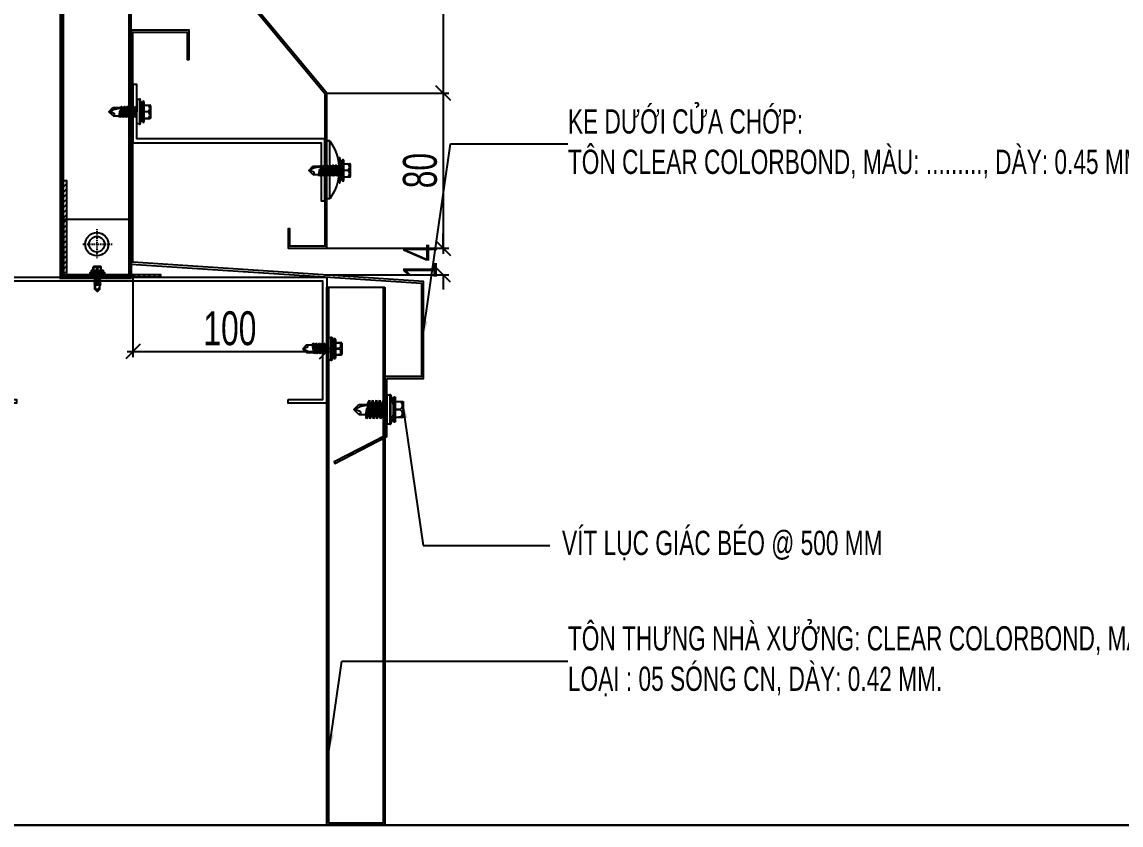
# Model space of a CAD drawing. Header units: inches. Extents: x 315041 to 662841, y -45540 to -35018.
# Drawn here: x 335053.8 to 335167.2, y -37581.3 to -37498.5 of the extents above; entities that cross this region are included whole.
import ezdxf

# ---------------------------------------------------------------- set-up
doc = ezdxf.new("R2010")
doc.units = ezdxf.units.IN
doc.header["$MEASUREMENT"] = 0
doc.linetypes.add('AZNB-BN-TL-A- X- POWDER SECTION 1 2 3$0$HIDDEN2', pattern=[0.1875, 0.125, -0.0625])
doc.linetypes.add('HIDDEN', pattern=[0.375, 0.25, -0.125])
for name, color, linetype in [('2', 2, 'Continuous'), ('3', 3, 'Continuous'), ('6', 6, 'Continuous'), ('7', 7, 'Continuous'), ('flashing', 6, 'Continuous'), ('STRUCTURE', 1, 'Continuous')]:
    doc.layers.add(name, color=color, linetype=linetype)
doc.styles.add('ST1H', font='vnshxh.shx', dxfattribs={"width": 0.7})
doc.dimstyles.new('3', dxfattribs={"dimtxt": 3.5, "dimasz": 1.8, "dimexe": 1, "dimexo": 0, "dimgap": 1, "dimtad": 1, "dimdec": 0, "dimlfac": 3, "dimzin": 0, "dimdsep": 46, "dimtxsty": 'ST1H', "dimblk": 'OBLIQUE', "dimcen": 1, "dimdle": 1, "dimclrd": 8, "dimclre": 8, "dimclrt": 3, "dimadec": 0, "dimazin": 0, "dimtfac": 1, "dimtdec": 0, "dimtix": 1, "dimtofl": 0, "dimtmove": 1, "dimatfit": 3, "dimfxl": 0.18, "dimtolj": 1, "dimtzin": 0, "dimlwd": -1, "dimlwe": -1, "dimarcsym": 1})
doc.dimstyles.new('5', dxfattribs={"dimtxt": 3.5, "dimasz": 1.5, "dimexe": 0.6, "dimexo": 0, "dimtad": 1, "dimdec": 0, "dimlfac": 5, "dimzin": 0, "dimdsep": 46, "dimtxsty": 'ST1H', "dimblk": 'OBLIQUE', "dimcen": 1, "dimdle": 0.6, "dimclrd": 8, "dimclre": 8, "dimclrt": 3, "dimadec": 0, "dimazin": 0, "dimtfac": 1, "dimtdec": 0, "dimtix": 1, "dimtofl": 0, "dimtmove": 0, "dimatfit": 3, "dimfxl": 1, "dimtolj": 1, "dimtzin": 0, "dimlwd": -1, "dimlwe": -1, "dimarcsym": 1})

# ---------------------------------------------------------------- blocks, each defined once
blk = doc.blocks.new('A$C75D82031')
at = {"layer": '7', "color": 147, "linetype": 'Continuous'}
blk.add_lwpolyline([(12.33, 57.61), (581.67, 57.61), (581.67, 409.19), (12.33, 409.19)], close=True, dxfattribs=at)
blk = doc.blocks.new('Short_Self_drilling')
at = {"layer": 'STRUCTURE', "color": 1, "linetype": 'Continuous'}
for p, q in [((-3.43, 3.75), (-3.43, 6.75)), ((3, 7.19), (-3, 7.18)), ((3.43, 3.76), (3.42, 6.76)), ((6.43, 1.74), (-6.43, 1.73)), ((5.14, 3.76), (-5.14, 3.75)), ((-2.57, 2.9), (-5.14, 2.9)), ((2.57, 2.9), (-2.57, 2.9)), ((-2.14, 2.8), (-2.14, 2.9)), ((6.25, 0), (0, 0)), ((2.15, 2.8), (2.15, 2.9)), ((2.16, -0.5), (2.15, 0.01)), ((5.14, 2.9), (2.57, 2.9)), ((2.99, -1.17), (-2.7, -0.23)), ((2.99, -2.7), (-2.7, -1.76)), ((2.99, -4.23), (-2.7, -3.28)), ((2.99, -5.75), (-2.7, -4.81)), ((-2.14, -1.38), (-2.14, -0.87)), ((-2.14, -2.91), (-2.14, -2.39)), ((-2.14, -4.43), (-2.14, -3.92)), ((-2.13, -5.96), (-2.14, -5.44)), ((2.16, -2.03), (2.16, -1.51)), ((2.16, -3.55), (2.16, -3.04)), ((2.16, -5.08), (2.16, -4.56)), ((2.99, -7.28), (-2.7, -6.33)), ((-1.91, -7.99), (-2.7, -7.86)), ((-2.14, -12.33), (-2.14, -8.48)), ((-2.13, -7.49), (-2.13, -6.97)), ((3, -8.8), (-1.14, -8.12)), ((2.15, -12.31), (2.15, -9.14)), ((2.16, -6.6), (2.16, -6.09)), ((2.16, -8.13), (2.16, -7.61))]:
    blk.add_line(p, q, dxfattribs=at)
for points in [[(-0.13, 3.76), (-0.33, 6.23, 0.338878), (-3.14, 6.23), (-3.33, 3.75)], [(3.3, 3.76), (3.1, 6.23, 0.338878), (0.29, 6.23), (0.1, 3.76)], [(-6.43, 1.3, -0.088869), (-6.25, 0), (0, 0)], [(-0.08, -14.04), (-1.04, -12.24, -0.148657), (-1.4, -11.2), (-1.95, -7.72, -0.815006), (-1.21, -7.77, 0.150833), (-0.85, -8.68)], [(2.15, -12.31), (0.17, -14.24, -0.333596), (-0.17, -14.24), (-2.14, -12.33)], [(2.15, -12.31), (1.71, -11.7, 0.52242), (0.88, -11.71), (-0.17, -14.24)]]:
    blk.add_lwpolyline(points, format="xyb", dxfattribs=at)
blk.add_lwpolyline([(6.43, 1.31), (6.43, 1.74), (2.14, 2.81), (-2.14, 2.8), (-6.43, 1.73), (-6.43, 1.3)], close=True, dxfattribs=at)
for points in [[(2.99, -1.17), (2.16, -1.51), (-2.14, -0.85), (-2.7, -0.23), (-2.36, 0)], [(2.99, -2.7), (2.16, -3.04), (-2.14, -2.37), (-2.7, -1.76), (-2.14, -1.38), (2.16, -2.03), (2.99, -2.7)], [(2.99, -4.23), (2.16, -4.56), (-2.14, -3.9), (-2.7, -3.28), (-2.14, -2.91), (2.16, -3.55), (2.99, -4.23)], [(2.99, -5.75), (2.16, -6.09), (-2.14, -5.43), (-2.7, -4.81), (-2.14, -4.43), (2.16, -5.08), (2.99, -5.75)], [(-1.18, 0), (2.16, -0.5), (2.99, -1.17)], [(2.99, -7.28), (2.16, -7.62), (-2.14, -6.95), (-2.7, -6.33), (-2.13, -5.96), (2.16, -6.6), (2.99, -7.28)], [(-1.82, -8.53), (-2.14, -8.48), (-2.7, -7.86), (-2.13, -7.49), (-1.83, -7.53)], [(-1.26, -7.62), (2.16, -8.13), (3, -8.8)], [(3, -8.8), (2.16, -9.14), (-0.85, -8.68)]]:
    blk.add_lwpolyline(points, dxfattribs=at)
for centre, radius, start, end in [((-3, 6.75), 0.429, 90.0311, 180.0311), ((3, 6.76), 0.429, 0.0311, 90.0311), ((-4.99, 3.32), 0.455, 109.7949, 250.2674), ((5.07, 3.33), 0.435, 279.7276, 80.3347), ((9.99, 0.17), 3.74, 162.2963, 182.6103)]:
    blk.add_arc(centre, radius, start, end, dxfattribs=at)
blk = doc.blocks.new('A$C2D4C695A')
at = {"color": 7}
for p, q in [((0, 0.17), (0, 9.83)), ((0.5, 10), (0.17, 10)), ((0.5, 0), (0.5, 10)), ((0.5, 0), (0.17, 0))]:
    blk.add_line(p, q, dxfattribs=at)
at = {"color": 7, "extrusion": (0, 0, -1)}
for centre, major_axis, start_param, end_param in [((0.17, 9.83), (0.118, 0.118), 3.926991, 5.497787), ((-6.47, 5), (-6.07, 6.07), 1.733919, 2.97847), ((0.17, 0.17), (-0.118, 0.118), 3.926991, 5.497787)]:
    blk.add_ellipse(centre, major_axis=major_axis, ratio=1, start_param=start_param, end_param=end_param, dxfattribs=at)
blk = doc.blocks.new('A$C157D6C5F')
at = {"layer": 'STRUCTURE', "color": 1, "linetype": 'Continuous'}
for p, q in [((5.33, 0), (5.33, 4.28)), ((5.72, 2.99), (5.72, 3.85)), ((6, 0.43), (6, 3.85)), ((0.65, 2.85), (1.93, 2.85)), ((1.83, 1.14), (2.06, 2.52)), ((2.1, 2.77), (2.14, 3.04)), ((2.27, 2.85), (2.44, 2.85)), ((2.33, 1.14), (2.65, 3.04)), ((2.77, 2.85), (2.94, 2.85)), ((2.84, 1.14), (3.16, 3.04)), ((3.28, 2.85), (3.45, 2.85)), ((3.35, 1.14), (3.66, 3.04)), ((3.79, 2.85), (3.96, 2.85)), ((3.86, 1.14), (4.17, 3.04)), ((4.3, 2.85), (4.47, 2.85)), ((4.36, 1.14), (4.67, 3.03)), ((4.8, 2.85), (4.97, 2.85)), ((4.86, 1.14), (5.17, 3.03)), ((5.69, 2.85), (5.72, 2.85)), ((5.72, 1.28), (5.72, 2.99)), ((6, 3.28), (7, 3.28)), ((7.14, 1.14), (7.14, 3.14)), ((0.66, 1.43), (1.71, 1.43)), ((2.05, 1.42), (2.22, 1.42)), ((2.56, 1.42), (2.73, 1.42)), ((3.07, 1.42), (3.24, 1.42)), ((3.57, 1.42), (3.74, 1.42)), ((4.08, 1.42), (4.25, 1.42)), ((4.58, 1.42), (4.75, 1.42)), ((5.08, 1.42), (5.19, 1.42)), ((5.69, 1.42), (5.72, 1.42)), ((5.72, 0.43), (5.72, 1.28)), ((6, 1), (7, 1))]:
    blk.add_line(p, q, dxfattribs=at)
blk.add_lwpolyline([(5.19, 0), (5.33, 0), (5.69, 1.43), (5.69, 2.85), (5.33, 4.28), (5.19, 4.28)], close=True, dxfattribs=at)
for points in [[(0.66, 1.43), (0.02, 2.08, -0.333596), (0.02, 2.2), (0.65, 2.85)], [(0.66, 1.43), (0.86, 1.57, 0.52242), (0.86, 1.85), (0.02, 2.2)], [(0.09, 2.17), (0.68, 2.49, -0.148657), (1.03, 2.61), (2.19, 2.79, -0.815006), (2.17, 2.54, 0.150833), (1.87, 2.42)], [(6, 2.18), (6.83, 2.25, 0.338878), (6.83, 3.18), (6, 3.24)], [(6, 1.04), (6.83, 1.11, 0.338878), (6.83, 2.04), (6, 2.1)]]:
    blk.add_lwpolyline(points, format="xyb", dxfattribs=at)
for points in [[(1.83, 1.14), (1.71, 1.42), (1.87, 2.42)], [(2.22, 2.56), (2.05, 1.42), (1.83, 1.14)], [(1.92, 2.75), (1.94, 2.85), (2.14, 3.04), (2.27, 2.85), (2.25, 2.75)], [(2.33, 1.14), (2.22, 1.42), (2.44, 2.85), (2.65, 3.04), (2.77, 2.85), (2.56, 1.42), (2.33, 1.14)], [(2.84, 1.14), (2.73, 1.42), (2.95, 2.85), (3.16, 3.04), (3.28, 2.85), (3.07, 1.42), (2.84, 1.14)], [(3.35, 1.14), (3.24, 1.42), (3.46, 2.85), (3.66, 3.04), (3.79, 2.85), (3.57, 1.42), (3.35, 1.14)], [(3.86, 1.14), (3.74, 1.42), (3.97, 2.85), (4.17, 3.04), (4.3, 2.85), (4.08, 1.42), (3.86, 1.14)], [(4.36, 1.14), (4.24, 1.42), (4.47, 2.85), (4.67, 3.03), (4.8, 2.85), (4.58, 1.42), (4.36, 1.14)], [(4.86, 1.14), (4.75, 1.42), (4.97, 2.85), (5.17, 3.03), (5.19, 3.01)], [(5.19, 2.13), (5.08, 1.42), (4.86, 1.14)]]:
    blk.add_lwpolyline(points, dxfattribs=at)
for centre, radius, start, end in [((5.86, 3.8), 0.151, 19.7637, 160.2363), ((7, 3.14), 0.143, 0, 90), ((5.86, 0.45), 0.145, 189.6964, 350.3036), ((7, 1.14), 0.143, 270, 0)]:
    blk.add_arc(centre, radius, start, end, dxfattribs=at)
blk = doc.blocks.new('HWF12-20')
at = {"layer": 'STRUCTURE', "color": 1, "linetype": 'Continuous'}
for p, q in [((-3.2, 5.18), (-3.2, 7.98)), ((-3.08, 5.18), (-2.9, 7.49)), ((-2.8, 8.38), (2.8, 8.38)), ((-0.28, 7.49), (-0.09, 5.18)), ((0.12, 5.18), (0.31, 7.49)), ((2.92, 7.49), (3.11, 5.18)), ((3.2, 5.18), (3.2, 7.98)), ((-6, 3.3), (-2, 4.29)), ((-6, 2.9), (-6, 3.3)), ((-6, 3.3), (6, 3.3)), ((6, 2.9), (-6, 2.9)), ((5.84, 1.68), (-5.84, 1.68)), ((-4.8, 5.18), (4.8, 5.18)), ((-4.8, 4.38), (-2.4, 4.38)), ((-2.79, 0.58), (2.52, 1.46)), ((-2.01, 1.21), (-2.79, 0.58)), ((-2.79, 0.58), (-2.01, 0.26)), ((-2.79, -0.84), (2.52, 0.04)), ((-2.4, 4.38), (2.4, 4.38)), ((-2.01, 4.29), (-2.01, 4.38)), ((1.1, 1.68), (-2.01, 1.21)), ((-2.01, 1.21), (-2.01, 1.68)), ((-2.01, 0.26), (2, 0.89)), ((2, 0.39), (-2.01, -0.22)), ((-2.01, -0.22), (-2.01, 0.26)), ((-2, 4.29), (2, 4.29)), ((2, 4.29), (2, 4.38)), ((2, 4.29), (6, 3.3)), ((2, 0.89), (2.52, 1.46)), ((2, 0.39), (2, 0.87)), ((2.52, 0.04), (2, 0.39)), ((2, -0.54), (2.52, 0.04)), ((2.52, 1.46), (2.2, 1.68)), ((2.4, 4.38), (4.8, 4.38)), ((6, 3.3), (6, 2.9)), ((-2.01, -0.22), (-2.79, -0.84)), ((-2.79, -0.84), (-2.01, -1.16)), ((-2.79, -2.27), (2.52, -1.38)), ((-2.01, -1.64), (-2.79, -2.27)), ((-2.79, -2.27), (-2.01, -2.58)), ((-2.79, -3.69), (2.52, -2.81)), ((-2.01, -3.06), (-2.79, -3.69)), ((-2.79, -3.69), (-2.01, -4.01)), ((-2.79, -5.12), (2.52, -4.23)), ((-2.01, -4.49), (-2.79, -5.12)), ((-2.79, -5.12), (-2.01, -5.43)), ((-2.01, -1.16), (2, -0.54)), ((2, -1.04), (-2.01, -1.64)), ((-2.01, -1.64), (-2.01, -1.16)), ((-2.01, -2.58), (2, -1.96)), ((2, -2.46), (-2.01, -3.06)), ((-2.01, -3.06), (-2.01, -2.58)), ((-2.01, -4.01), (2, -3.39)), ((2, -3.88), (-2.01, -4.49)), ((-2.01, -4.49), (-2.01, -4.01)), ((-2.01, -5.43), (2, -4.81)), ((1.18, -5.43), (-2.01, -5.91)), ((-2.01, -5.91), (-2.01, -5.43)), ((1.31, -8.78), (1.82, -5.52)), ((2, -5.31), (1.71, -5.35)), ((1.78, -5.78), (2.52, -5.66)), ((2, -1.04), (2, -0.56)), ((2.52, -1.38), (2, -1.04)), ((2, -1.96), (2.52, -1.38)), ((2, -2.46), (2, -1.98)), ((2.52, -2.81), (2, -2.46)), ((2, -3.39), (2.52, -2.81)), ((2, -3.88), (2, -3.4)), ((2.52, -4.23), (2, -3.88)), ((2, -4.81), (2.52, -4.23)), ((2, -5.31), (2, -4.83)), ((2.52, -5.66), (2, -5.31)), ((2, -6.23), (2.52, -5.66)), ((-2.79, -6.54), (1.07, -5.9)), ((-2.01, -5.91), (-2.79, -6.54)), ((-2.79, -6.54), (-2.01, -6.86)), ((-2.01, -6.86), (0.79, -6.42)), ((-2, -9.82), (-2, -6.86)), ((-2, -9.82), (-1.59, -9.24)), ((-2, -9.82), (-0.15, -11.61)), ((-0.82, -9.25), (0.16, -11.62)), ((0.08, -11.43), (0.98, -9.75)), ((0.16, -11.62), (2, -9.83)), ((1.71, -6.28), (2, -6.23)), ((2, -9.83), (2, -6.24))]:
    blk.add_line(p, q, dxfattribs=at)
for centre, radius, start, end in [((-2.8, 7.98), 0.4, 90, 180), ((-1.59, 5.78), 2.15, 52.5592, 127.4408), ((1.61, 5.78), 2.15, 52.5592, 127.4408), ((2.8, 7.98), 0.4, 0, 90), ((-9.32, 1.83), 3.49, 357.4208, 17.7348), ((-4.73, 4.78), 0.406, 99.6964, 260.3036), ((4.66, 4.78), 0.425, 289.7637, 70.2363), ((9.32, 1.83), 3.49, 162.2652, 182.5792), ((-0.4, -5.45), 1.54, 321.0825, 355.3922), ((1.48, -5.62), 0.355, 15.9762, 172.6971), ((-1.21, -9.52), 0.472, 34.2302, 144.5641), ((-0.45, -8.71), 1.76, 324.0048, 357.8268), ((0.01, -11.4), 0.265, 231.6348, 305.4287)]:
    blk.add_arc(centre, radius, start, end, dxfattribs=at)
blk = doc.blocks.new('SideLap')
at = {"layer": 'STRUCTURE', "color": 1, "linetype": 'Continuous'}
for p, q in [((112.1, -50.6), (112.1, 48)), ((122.4, -51.9), (122.4, 49.3)), ((122.4, 49.3), (125.8, 49.3)), ((125.8, 49.3), (134.2, 15.6)), ((125.8, 49.3), (125.8, -51.9)), ((134.9, 39.2), (134.9, 18.9)), ((141.7, 39.2), (141.7, -41.8)), ((19.9, 5.6), (-0.1, -2.7)), ((15.1, 15.6), (0, 0)), ((15.1, 15.6), (20, 12.1)), ((15.1, 15.6), (40.1, 15.6)), ((41.7, 30.4), (40.1, 15.7)), ((40.1, 15.7), (43.8, -8)), ((48.1, 15.7), (41.7, 30.4)), ((41.7, 30.4), (48.2, -10.3)), ((52.1, -11.3), (48.1, 15.7)), ((48.1, 15.7), (52.1, 15.7)), ((53.7, 30.4), (52.1, 15.7)), ((52.1, 15.7), (57.4, -18.2)), ((60.1, 15.7), (53.7, 30.4)), ((53.7, 30.4), (63.7, -33)), ((65.2, -18.1), (60.1, 15.7)), ((60.1, 15.7), (64.1, 15.7)), ((65.7, 30.4), (64.1, 15.7)), ((64.1, 15.7), (69.4, -18.2)), ((72.1, 15.7), (65.7, 30.4)), ((65.7, 30.4), (75.7, -33)), ((77.2, -18.1), (72.1, 15.7)), ((72.1, 15.7), (76.2, 15.7)), ((77.7, 30.6), (76.2, 15.7)), ((76.2, 15.7), (81.4, -18.2)), ((84.1, 15.7), (77.7, 30.6)), ((77.7, 30.6), (87.7, -33)), ((89.2, -18.1), (84.1, 15.7)), ((84.1, 15.7), (88.2, 15.7)), ((89.7, 30.4), (88.2, 15.7)), ((88.2, 15.7), (93.4, -18.2)), ((96.1, 15.7), (89.7, 30.4)), ((89.7, 30.4), (99.8, -33)), ((101.2, -18.1), (96.1, 15.7)), ((96.1, 15.7), (100.2, 15.7)), ((101.8, 30.4), (100.2, 15.7)), ((100.2, 15.7), (105.4, -18.2)), ((108.2, 15.7), (101.8, 30.4)), ((101.8, 30.4), (111.8, -33)), ((112.1, -10.6), (108.2, 15.7)), ((108.2, 15.7), (112.1, 15.7)), ((134.2, 15.7), (134.9, 15.7)), ((134.2, 15.6), (134.2, -18.2)), ((134.9, 18.9), (134.9, -21.6)), ((141.7, 25.7), (165.3, 25.7)), ((141.7, 24.7), (161.2, 23.1)), ((161.2, 1), (141.7, -0.5)), ((168.7, 22.3), (168.7, -24.9)), ((-0.1, -2.7), (15, -18.2)), ((1.5, -2), (15.7, -9.5)), ((15, -18.2), (45.3, -18.2)), ((23.9, -12.4), (51.3, -16.7)), ((45, -15.7), (45.4, -18.2)), ((45.4, -18.2), (52, -33)), ((49.2, -16.4), (52, -33)), ((52, -33), (53.2, -18.1)), ((53.2, -18.1), (52.8, -15.8)), ((53.2, -18.1), (57.2, -18.1)), ((57.4, -18.2), (63.7, -33)), ((63.7, -33), (65.2, -18.1)), ((65.2, -18.1), (69.2, -18.1)), ((69.4, -18.2), (75.7, -33)), ((75.7, -33), (77.2, -18.1)), ((77.2, -18.1), (81.2, -18.1)), ((81.4, -18.2), (87.7, -33)), ((87.7, -33), (89.2, -18.1)), ((89.2, -18.1), (93.3, -18.1)), ((93.4, -18.2), (99.8, -33)), ((99.8, -33), (101.2, -18.1)), ((101.2, -18.1), (105.3, -18.1)), ((105.4, -18.2), (111.8, -33)), ((111.8, -33), (112.1, -19.9)), ((134.2, -18.2), (125.8, -51.9)), ((134.2, -18.1), (134.9, -18.1)), ((134.9, -21.6), (134.9, -41.8)), ((141.7, -2.3), (161.2, -3.9)), ((161.2, -26), (141.7, -27.5)), ((141.7, -28.3), (165.3, -28.3)), ((125.8, -51.9), (122.4, -51.9))]:
    blk.add_line(p, q, dxfattribs=at)
for centre, radius, start, end in [((113.4, 77.3), 29.4, 267.4208, 287.7348), ((138.3, 38.6), 3.42, 9.6964, 170.3036), ((17.7, 8.9), 3.99, 304.2302, 54.5641), ((146.7, 12.1), 18.2, 322.5592, 37.4408), ((165.3, 22.3), 3.38, 0, 90), ((1.8, -1.4), 2.24, 141.6348, 215.4287), ((24.4, 2.5), 14.9, 234.0048, 267.8268), ((51.9, 2.1), 13, 231.0825, 265.3922), ((50.5, -13.8), 2.99, 285.9762, 82.6971), ((146.7, -14.9), 18.2, 322.5592, 37.4408), ((165.3, -24.9), 3.38, 270, 0), ((113.4, -80), 29.4, 72.2652, 92.5792), ((138.3, -40.6), 3.59, 199.7637, 340.2363)]:
    blk.add_arc(centre, radius, start, end, dxfattribs=at)
blk = doc.blocks.new('_Oblique')
at = {"color": 0, "linetype": 'ByBlock', "lineweight": -2}
blk.add_line((-0.5, -0.5), (0.5, 0.5), dxfattribs=at)
blk = doc.blocks.new('*D616')
at = {"color": 8, "transparency": 16777216}
for p, q in [((335097.25, -37470.2), (335097.25, -37506.4)), ((335085.26, -37470.8), (335097.85, -37470.8)), ((335085.26, -37505.8), (335097.85, -37505.8))]:
    blk.add_line(p, q, dxfattribs=at)
at = {"layer": 'Defpoints', "color": 0, "transparency": 16777216}
for p in [(335085.26, -37470.8), (335085.26, -37505.8), (335097.25, -37505.8)]:
    blk.add_point(p, dxfattribs=at)
at = {"color": 8, "transparency": 16777216, "xscale": 1.5, "yscale": 1.5, "zscale": 1.5}
for p, rotation in [((335097.25, -37470.8), 90), ((335097.25, -37505.8), 270)]:
    blk.add_blockref('_Oblique', p, dxfattribs=dict(at, rotation=rotation))
at = {"color": 3, "transparency": 16777216, "insert": (335094.88, -37488.3), "char_height": 3.5, "attachment_point": 5, "rotation": 90, "style": 'ST1H'}
blk.add_mtext('\\A1;175', dxfattribs=at)
blk = doc.blocks.new('*D617')
at = {"color": 8, "transparency": 16777216}
for p, q in [((335097.25, -37505.2), (335097.25, -37522.4)), ((335085.26, -37505.8), (335097.85, -37505.8)), ((335085.26, -37521.8), (335097.85, -37521.8))]:
    blk.add_line(p, q, dxfattribs=at)
at = {"layer": 'Defpoints', "color": 0, "transparency": 16777216}
for p in [(335085.26, -37505.8), (335085.26, -37521.8), (335097.25, -37521.8)]:
    blk.add_point(p, dxfattribs=at)
at = {"color": 8, "transparency": 16777216, "xscale": 1.5, "yscale": 1.5, "zscale": 1.5}
for p, rotation in [((335097.25, -37505.8), 90), ((335097.25, -37521.8), 270)]:
    blk.add_blockref('_Oblique', p, dxfattribs=dict(at, rotation=rotation))
at = {"color": 3, "transparency": 16777216, "insert": (335094.88, -37513.8), "char_height": 3.5, "attachment_point": 5, "rotation": 90, "style": 'ST1H'}
blk.add_mtext('\\A1;80', dxfattribs=at)
blk = doc.blocks.new('*D618')
at = {"color": 8, "transparency": 16777216}
for p, q in [((335097.25, -37521.8), (335097.25, -37520.3)), ((335085.26, -37521.8), (335097.85, -37521.8)), ((335085.02, -37524.56), (335097.85, -37524.56)), ((335097.25, -37524.56), (335097.25, -37526.06))]:
    blk.add_line(p, q, dxfattribs=at)
at = {"layer": 'Defpoints', "color": 0, "transparency": 16777216}
for p in [(335085.26, -37521.8), (335085.02, -37524.56), (335097.25, -37524.56)]:
    blk.add_point(p, dxfattribs=at)
at = {"color": 8, "transparency": 16777216, "xscale": 1.5, "yscale": 1.5, "zscale": 1.5}
for p, rotation in [((335097.25, -37521.8), 270), ((335097.25, -37524.56), 90)]:
    blk.add_blockref('_Oblique', p, dxfattribs=dict(at, rotation=rotation))
at = {"color": 3, "transparency": 16777216, "insert": (335094.88, -37523.18), "char_height": 3.5, "attachment_point": 5, "rotation": 90, "style": 'ST1H'}
blk.add_mtext('\\A1;14', dxfattribs=at)
blk = doc.blocks.new('*D657')
at = {"color": 8, "transparency": 16777216}
for p, q in [((335065.26, -37524.51), (335065.26, -37533.06)), ((335085.26, -37524.81), (335085.26, -37533.06)), ((335064.66, -37532.46), (335085.86, -37532.46))]:
    blk.add_line(p, q, dxfattribs=at)
at = {"layer": 'Defpoints', "color": 0, "transparency": 16777216}
for p in [(335065.26, -37524.51), (335085.26, -37524.81), (335085.26, -37532.46)]:
    blk.add_point(p, dxfattribs=at)
at = {"color": 8, "transparency": 16777216, "xscale": 1.5, "yscale": 1.5, "zscale": 1.5, "rotation": 180}
blk.add_blockref('_Oblique', (335065.26, -37532.46), dxfattribs=at)
at = {"color": 8, "transparency": 16777216, "xscale": 1.5, "yscale": 1.5, "zscale": 1.5}
blk.add_blockref('_Oblique', (335085.26, -37532.46), dxfattribs=at)
at = {"color": 3, "transparency": 16777216, "insert": (335075.26, -37530.09), "char_height": 3.5, "attachment_point": 5, "style": 'ST1H'}
blk.add_mtext('\\A1;100', dxfattribs=at)

msp = doc.modelspace()

# ---------------------------------------------------------------- hatches: boundary and pattern name
h = msp.add_hatch()
h.set_pattern_fill('ANSI31', color=1, scale=3, style=0)
h.set_pattern_definition([(45, (13375.14436, 996.45633), (-0.26516504294, 0.26516504294), [])])
h.paths.add_polyline_path([(335068.0976, -37524.8094), (335058.0976, -37524.8094), (335058.0976, -37514.8094), (335058.3976, -37514.8094), (335058.3976, -37524.5094), (335068.0976, -37524.5094)])
at = {"layer": '6'}
h = msp.add_hatch(dxfattribs=at)
h.set_pattern_fill('ANSI31', color=207, scale=1.8, angle=90, style=0)
h.set_pattern_definition([(45, (361368.98182, -202854.30018), (0.15909902577, -0.15909902577), [])])
h.paths.add_polyline_path([(335057.8576, -37524.8094), (335057.8576, -37518.8094), (335058.0976, -37518.8094), (335058.0976, -37524.5694), (335065.0576, -37524.5694), (335065.0576, -37524.8094)])

# ---------------------------------------------------------------- linework, layer by layer
at = {"color": 8, "linetype": 'AZNB-BN-TL-A- X- POWDER SECTION 1 2 3$0$HIDDEN2'}
for p, q in [((335061.5309, -37519.8258), (335061.5309, -37522.8262)), ((335060.0803, -37521.3991), (335063.1708, -37521.3991))]:
    msp.add_line(p, q, dxfattribs=at)
at = {"color": 1}
for points in [[(335085.0576, -37516.9276), (335085.0576, -37510.5276), (335065.6585, -37510.5276), (335065.6585, -37504.9276), (335065.2585, -37504.9276), (335065.2585, -37510.9276), (335084.6576, -37510.9276), (335084.6576, -37516.9276)], [(335068.0976, -37524.8094), (335058.0976, -37524.8094), (335058.0976, -37514.8094), (335058.3976, -37514.8094), (335058.3976, -37524.5094), (335068.0976, -37524.5094)]]:
    msp.add_lwpolyline(points, close=True, dxfattribs=at)
at = {"color": 94}
msp.add_lwpolyline([(335081.2576, -37537.4094), (335084.8576, -37537.4094), (335084.8576, -37525.2094), (335049.6576, -37525.2094), (335049.6576, -37537.4094), (335053.2576, -37537.4094), (335053.2576, -37537.8094), (335049.2576, -37537.8094), (335049.2576, -37524.8094), (335085.2576, -37524.8094), (335085.2576, -37537.8094), (335081.2576, -37537.8094), (335081.2576, -37537.4094)], dxfattribs=at)
at = {"color": 8}
for radius in [1.2, 0.8]:
    msp.add_circle((335061.5309, -37521.3991), radius, dxfattribs=at)
at = {"layer": '2', "color": 114}
for points in [[(335065.0576, -37524.8094), (335065.0576, -37284.8094), (335057.8576, -37284.8094), (335057.8576, -37524.8094)], [(335058.0976, -37524.8094), (335058.0976, -37284.8094), (335057.8576, -37284.8094), (335057.8576, -37524.8094)], [(335065.0576, -37524.8094), (335065.0576, -37284.8094), (335064.8176, -37284.8094), (335064.8176, -37524.8094)]]:
    msp.add_lwpolyline(points, close=True, dxfattribs=at)
at = {"layer": '2', "color": 3, "ltscale": 0.3}
msp.add_lwpolyline([(335091.2576, -37525.8094), (335091.2575, -37581.3141), (335085.2577, -37581.3141), (335085.2576, -37525.8094)], close=True, dxfattribs=at)
msp.add_lwpolyline([(335091.0576, -37525.8094), (335091.0575, -37581.1141), (335085.4577, -37581.1141), (335085.4576, -37525.8094)], dxfattribs=at)
at = {"layer": '6', "color": 207}
for points in [[(335057.8576, -37524.8094), (335057.8576, -37518.8094), (335058.0976, -37518.8094), (335058.0976, -37524.5694), (335065.0576, -37524.5694), (335065.0576, -37524.8094)], [(335057.8576, -37518.8094), (335065.0576, -37518.8094), (335065.0576, -37524.8094), (335057.8576, -37524.8094)]]:
    msp.add_lwpolyline(points, close=True, dxfattribs=at)
at = {"layer": 'flashing', "color": 52, "linetype": 'HIDDEN', "ltscale": 20, "true_color": 0xd0d926}
msp.add_lwpolyline([(335066.4046, -37285.0777, 0.4, 0.4, 0), (335057.9824, -37285.0777, 0.4, 0.4, 0), (335057.8576, -37524.8094, 0.4, 0.4, 0), (335065.1227, -37524.8111, 0, 0, 0)], format="xyseb", dxfattribs=at)
at = {"layer": 'flashing'}
for points in [[(335069.0576, -37464.8094), (335069.0576, -37461.8094), (335065.0576, -37461.8094), (335065.0576, -37481.8094), (335085.0576, -37505.8503), (335085.0576, -37521.605), (335081.4576, -37521.605), (335081.4576, -37519.805), (335081.2576, -37519.805), (335081.2576, -37521.805), (335081.2576, -37521.805), (335085.2576, -37521.805), (335085.2576, -37505.8013), (335065.2576, -37481.742), (335065.2576, -37462.0107), (335068.8576, -37462.0107), (335068.8576, -37464.8094)], [(335091.4576, -37535.2382), (335095.2136, -37535.2382), (335095.2136, -37525.2382), (335065.2576, -37523.2589), (335065.2576, -37499.5276), (335070.8576, -37499.5276), (335070.8576, -37502.3263), (335071.0576, -37502.3263), (335071.0576, -37499.3263), (335065.0576, -37499.3263), (335065.0576, -37523.4424), (335095.0136, -37525.4217), (335095.0136, -37535.0382), (335091.2576, -37535.0382), (335091.2576, -37541.159), (335086.0175, -37543.8489), (335086.0987, -37544.0212), (335091.4576, -37541.2419)]]:
    msp.add_lwpolyline(points, close=True, dxfattribs=at)

# ---------------------------------------------------------------- block references
at = {"color": 1}
msp.add_blockref('A$C75D82031', (334955.4423, -37638.9242), dxfattribs=at)
for p, xscale, yscale, zscale, rotation in [((335065.6585, -37507.7276), 0.1995491612419597, 0.1995491612397018, 0.1995491612419597, 269.9688727313018), ((335061.5776, -37524.5694), 0.1197294967451709, 0.1197294967451709, 0.1197294967451709, 359.9688727356541)]:
    msp.add_blockref('Short_Self_drilling', p, dxfattribs=dict(at, xscale=xscale, yscale=yscale, zscale=zscale, rotation=rotation))
at = {"color": 8, "xscale": 0.6000000000058208, "yscale": 0.6000000000003638, "zscale": 0.6}
for name, p in [('A$C2D4C695A', (335085.2576, -37516.7276)), ('A$C157D6C5F', (335083.4088, -37515.0598))]:
    msp.add_blockref(name, p, dxfattribs=at)
at = {"xscale": 0.1999999999989086, "yscale": 0.1999999999989086, "zscale": 0.2, "rotation": 270}
msp.add_blockref('HWF12-20', (335085.1223, -37532.1771), dxfattribs=at)
at = {"layer": 'flashing', "color": 4, "xscale": -0.03000000008614734, "yscale": 0.02999999998246494, "zscale": 0.02999999998137354, "rotation": 180}
msp.add_blockref('SideLap', (335088.0944, -37538.483), dxfattribs=at)

# ---------------------------------------------------------------- dimensions: what is measured, and where the dimension line sits
at = {"color": 8}
for base, p1, p2, picture, middle in [((335097.2533, -37505.8013), (335085.2576, -37470.8013), (335085.2576, -37505.8013), '*D616', (335094.8783, -37488.3013)), ((335097.2533, -37521.805), (335085.2576, -37505.8013), (335085.2576, -37521.805), '*D617', (335094.8783, -37513.8031)), ((335097.2533, -37524.5647), (335085.2576, -37521.805), (335085.0208, -37524.5647), '*D618', (335094.8783, -37523.1849))]:
    dim = msp.add_linear_dim(base=base, p1=p1, p2=p2, angle=90, dimstyle='5', override={"dimtmove": 1}, dxfattribs=at)
    dim.commit()
    dim.dimension.update_dxf_attribs({"geometry": picture, "text_midpoint": middle})
dim = msp.add_linear_dim(base=(335085.2576, -37532.465), p1=(335065.2576, -37524.5094), p2=(335085.2576, -37524.8094), dimstyle='5', override={"dimtmove": 1}, dxfattribs=at)
dim.commit()
dim.dimension.update_dxf_attribs({"geometry": '*D657', "text_midpoint": (335075.2576, -37530.09)})

# ---------------------------------------------------------------- leaders
at = {"color": 9}
msp.add_leader([(335093.029, -37537.5711), (335095.181, -37552.4859), (335109.518, -37552.4859)], dimstyle='3', override={"dimgap": 1, "dimtad": 0}, dxfattribs=at)

# ---------------------------------------------------------------- next in the draw order: texts
at = {"layer": '3', "char_height": 2.5, "attachment_point": 4, "style": 'ST1H', "bg_fill": 2}
for s, insert in [('\\A1;ke d\xadíi cöa chíp: \\Pt«n CLEAR COLORBOND, mµu: ........., dµy: 0.45 mm.', (335110.1228, -37511.0415)), ('\\A1;vÝt lôc gi¸c bÐo @ 500 mm', (335109.518, -37552.4859)), ('\\A1;t«n TH¦NG nhµ x\xadëng: CLEAR COLORBOND, mµu: .........\\PLo¹i : 05 SãNG CN, dµy: 0.42 mm.', (335110.1228, -37564.4145))]:
    msp.add_mtext(s, dxfattribs=dict(at, insert=insert))

# ---------------------------------------------------------------- next in the draw order: linework, layer by layer
at = {"color": 8}
msp.add_lwpolyline([(334967.7734, -37229.7343), (335192.438, -37229.7343), (335192.438, -37581.3141), (334967.7734, -37581.3141)], close=True, dxfattribs=at)

# ---------------------------------------------------------------- next in the draw order: leaders
at = {"color": 9}
for points in [[(335095.1163, -37531.1162), (335098.0128, -37511.0415), (335110.1228, -37511.0415)], [(335085.4487, -37573.7247), (335086.7921, -37564.4145), (335110.1228, -37564.4145)]]:
    msp.add_leader(points, dimstyle='3', override={"dimgap": 1, "dimtad": 0}, dxfattribs=at)

doc.saveas('drawing.dxf')
